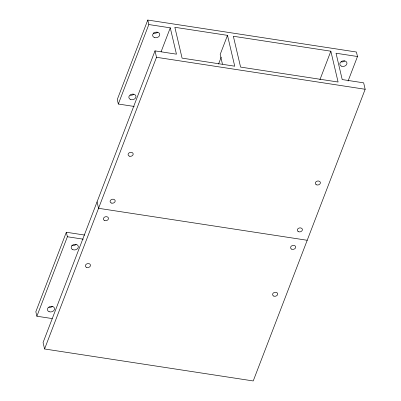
<?xml version="1.0" encoding="UTF-8"?>
<svg xmlns="http://www.w3.org/2000/svg" width="401" height="401" viewBox="0 0 401 401"><rect width="100%" height="100%" fill="white"/><g stroke="black" fill="none" stroke-linecap="round" stroke-linejoin="round"><path stroke-width="0.6" d="M84.721 235.071L66.335 232.254L35.834 311.727L36.887 316.224L52.21 318.574M348.063 81.062L357.481 56.516L356.429 52.025L147.774 20.05L117.272 99.528L118.325 104.024L134.26 106.465M36.887 316.224L67.388 236.75L66.335 232.254M118.325 104.024L148.826 24.546L147.774 20.05M148.826 24.546L170.275 27.834L176.45 54.165L155.002 50.877L43.067 342.554L44.571 348.975L253.226 380.95L365.166 89.273L363.657 82.847L342.208 79.563L336.033 53.233L357.481 56.516M44.571 348.975L156.51 57.298L155.002 50.877M161.082 51.794L170.275 27.834M227.502 35.363L234.73 66.19L182.079 58.12L174.851 27.293L227.502 35.363L220.184 54.436L222.45 64.11M218.54 64.095L221.237 57.077M319.893 79.769L330.855 51.198L233.352 36.26L240.585 67.087L338.088 82.025L330.855 51.198M156.51 57.298L365.166 89.273M307.216 240.274L98.556 208.304L97.052 201.883M67.388 236.75L83.323 239.191M133.774 94.27A3.614 2.782 -13.2 0 1 130.285 95.207M157.563 32.281A3.614 2.782 -13.2 0 1 153.227 32.987M344.77 60.967A3.614 2.782 -13.2 0 1 341.281 61.904M76.125 244.485A3.614 2.782 -13.2 0 1 71.789 245.191M52.336 306.474A3.614 2.782 -13.2 0 1 48.847 307.412M298.474 231.713A2.581 1.985 -13.2 0 0 302.394 229.738A2.581 1.985 -13.2 0 0 298.66 228.219A2.581 1.985 -13.2 0 0 298.474 231.713M111.272 203.026A2.581 1.985 -13.2 0 0 115.187 201.051A2.581 1.985 -13.2 0 0 111.453 199.538A2.581 1.985 -13.2 0 0 111.272 203.026M316.474 184.821A2.581 1.985 -13.2 0 0 320.389 182.846A2.581 1.985 -13.2 0 0 316.655 181.332A2.581 1.985 -13.2 0 0 316.474 184.821M129.267 156.134A2.581 1.985 -13.2 0 0 133.187 154.159A2.581 1.985 -13.2 0 0 129.448 152.646A2.581 1.985 -13.2 0 0 129.267 156.134M341.487 66.17A3.614 2.782 -13.2 0 0 346.975 63.403A3.614 2.782 -13.2 0 0 341.742 61.278A3.614 2.782 -13.2 0 0 341.487 66.17M154.28 37.483A3.614 2.782 -13.2 0 0 159.768 34.717A3.614 2.782 -13.2 0 0 154.54 32.596A3.614 2.782 -13.2 0 0 154.28 37.483M130.49 99.473A3.614 2.782 -13.2 0 0 135.979 96.706A3.614 2.782 -13.2 0 0 130.746 94.586A3.614 2.782 -13.2 0 0 130.49 99.473M104.561 220.51A2.581 1.985 -13.2 0 0 108.481 218.535A2.581 1.985 -13.2 0 0 104.741 217.021A2.581 1.985 -13.2 0 0 104.561 220.51M291.768 249.196A2.581 1.985 -13.2 0 0 295.687 247.222A2.581 1.985 -13.2 0 0 291.948 245.708A2.581 1.985 -13.2 0 0 291.768 249.196M86.566 267.402A2.581 1.985 -13.2 0 0 90.486 265.427A2.581 1.985 -13.2 0 0 86.746 263.913A2.581 1.985 -13.2 0 0 86.566 267.402M273.773 296.088A2.581 1.985 -13.2 0 0 277.692 294.113A2.581 1.985 -13.2 0 0 273.953 292.6A2.581 1.985 -13.2 0 0 273.773 296.088M49.057 311.677A3.614 2.782 -13.2 0 0 54.541 308.91A3.614 2.782 -13.2 0 0 49.313 306.79A3.614 2.782 -13.2 0 0 49.057 311.677M72.847 249.688A3.614 2.782 -13.2 0 0 78.33 246.921A3.614 2.782 -13.2 0 0 73.102 244.795A3.614 2.782 -13.2 0 0 72.847 249.688"/></g></svg>
